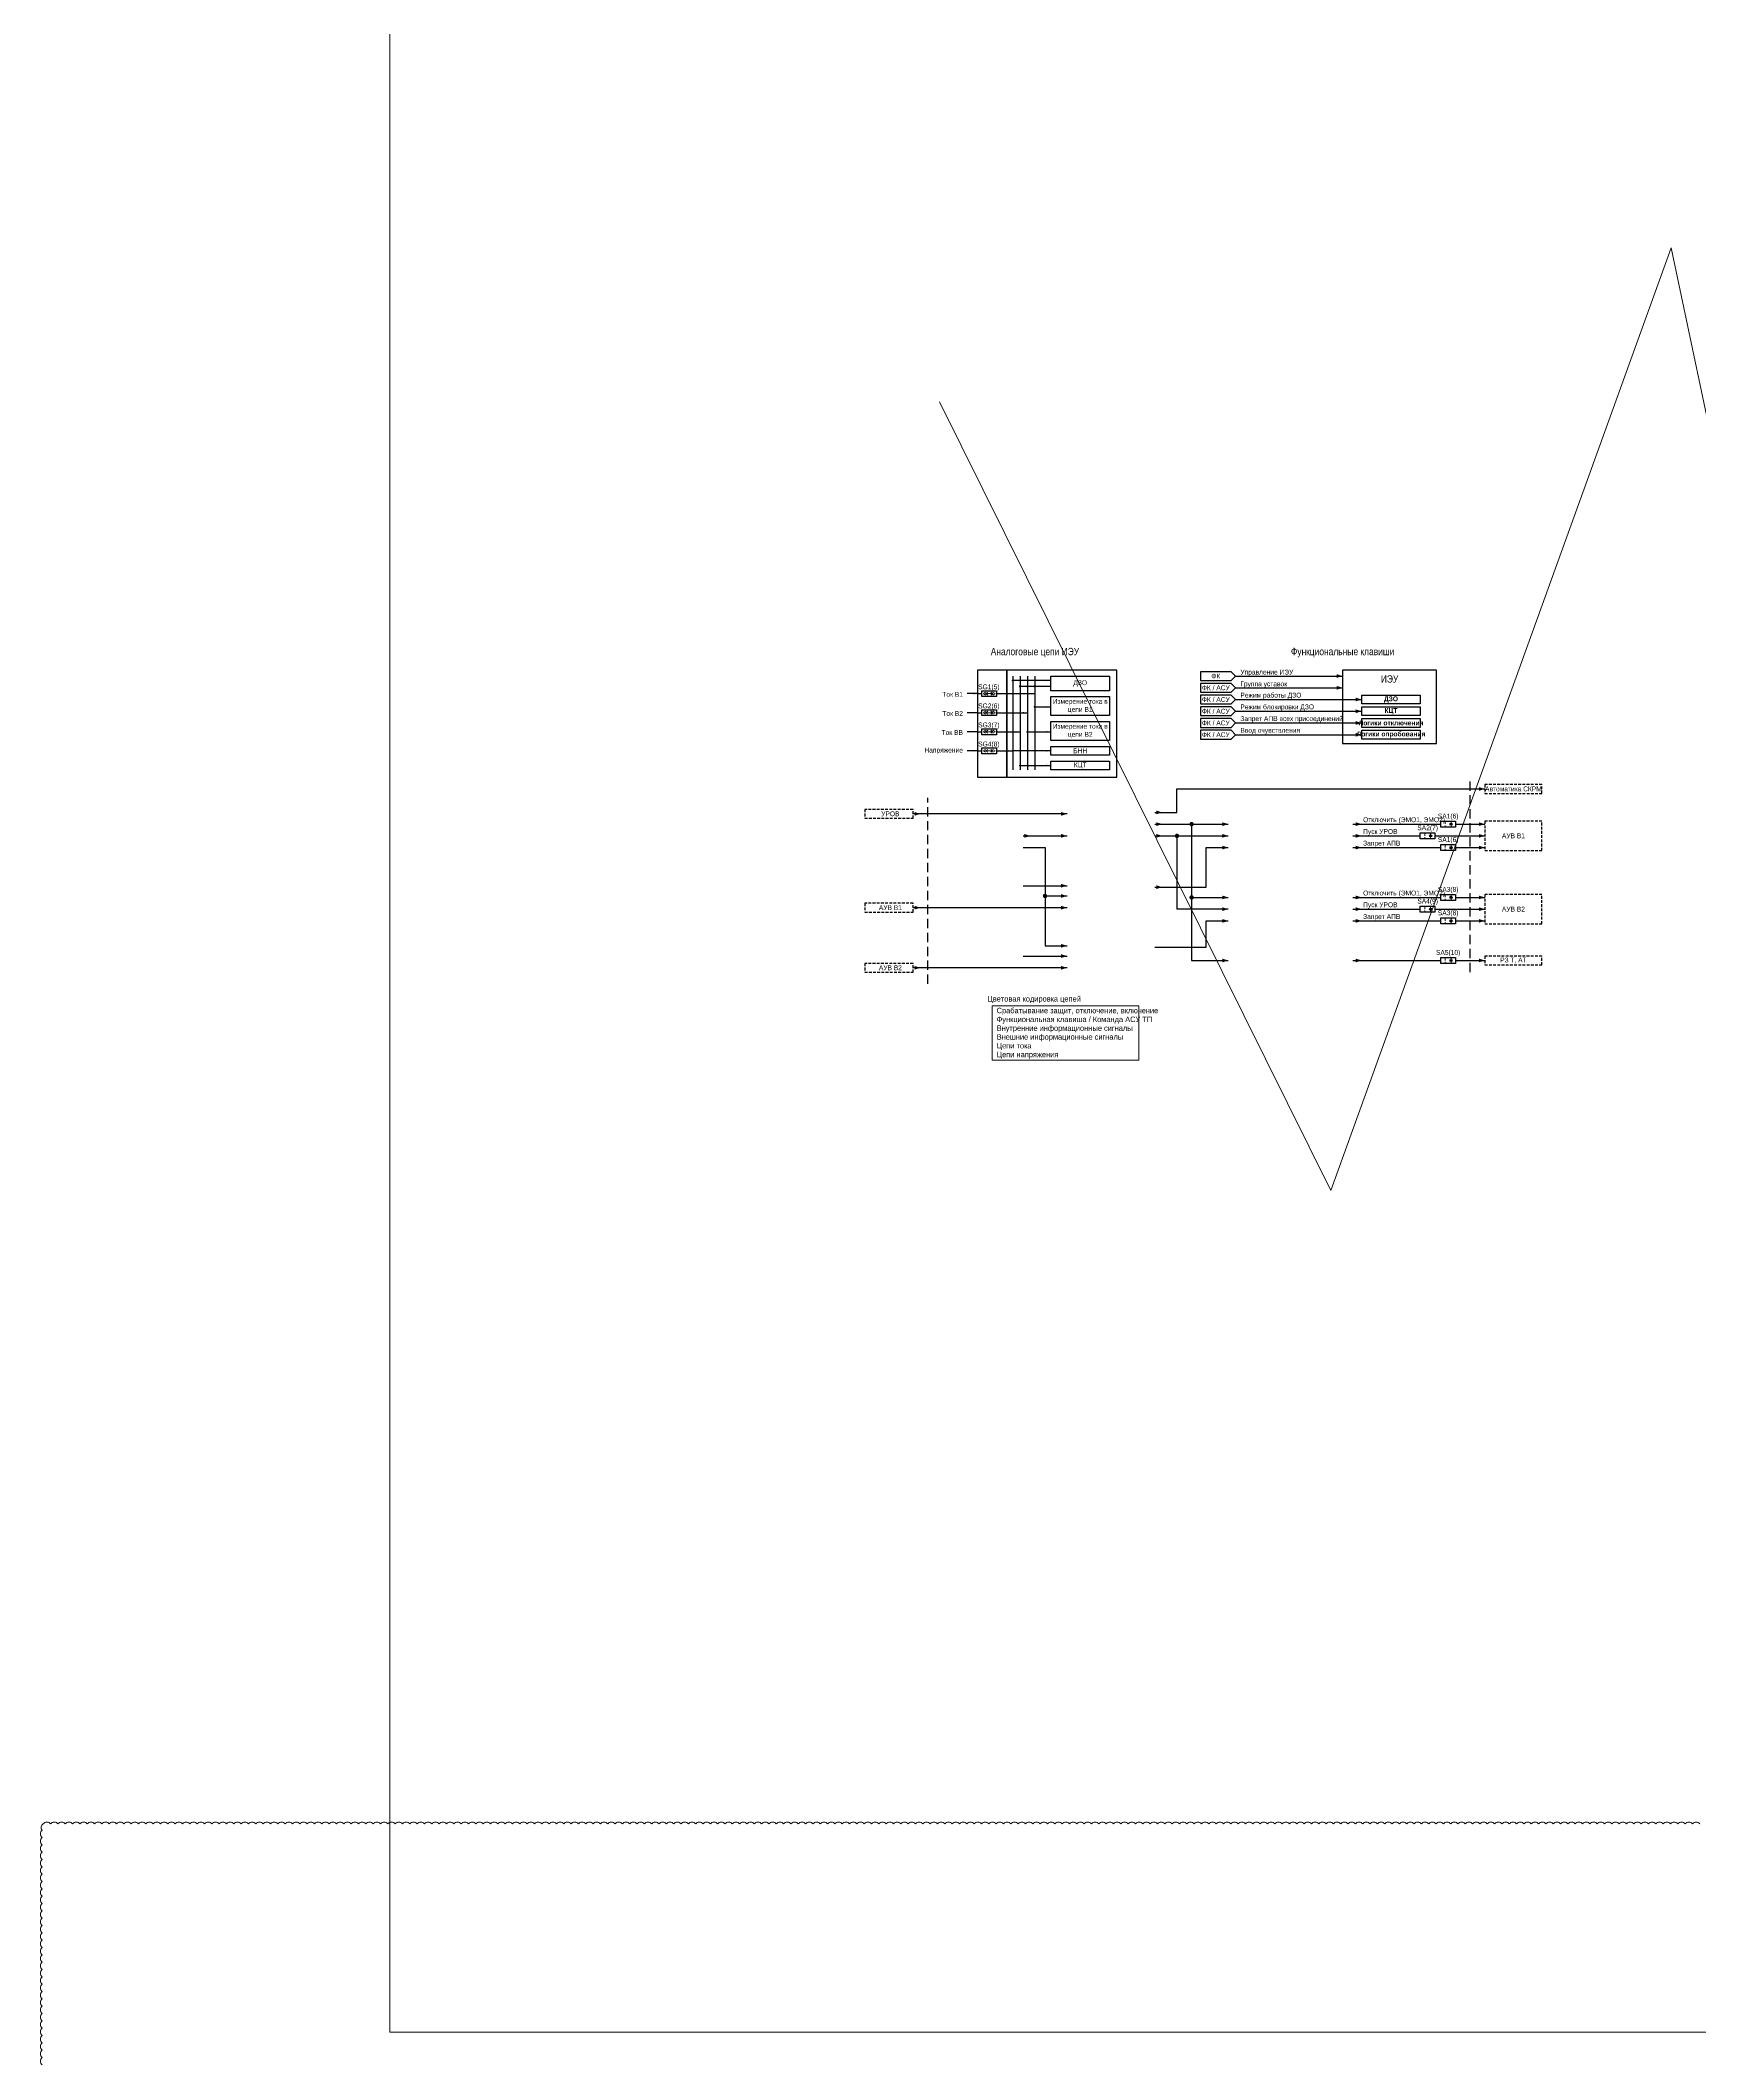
# Model space of a CAD drawing. Header units: millimetres. Extents: x 39198 to 51235, y 3901 to 12197.
# Drawn here: x 40373 to 41505, y 5273 to 6651 of the extents above; entities that cross this region are included whole.
import ezdxf
from ezdxf.enums import TextEntityAlignment as Align

# ---------------------------------------------------------------- set-up
doc = ezdxf.new("R2010")
doc.units = ezdxf.units.MM
doc.linetypes.add('штриховая2', pattern=[9.525, 6.35, -3.175])
doc.layers.add('Непечатный', color=253, linetype='Continuous', lineweight=0, plot=False)
for name, color, linetype, lineweight in [('Основная', 7, 'Continuous', 30), ('Отключение_включение', 1, 'Continuous', 30), ('Тонкая', 7, 'Continuous', 5), ('Цепи внешние', 84, 'Continuous', 30), ('Цепи внутренние', 5, 'Continuous', 30), ('Цепи ТН', 200, 'Continuous', 30), ('Цепи ТТ', 23, 'Continuous', 30), ('Цепь - ФК и АСУ', 132, 'Continuous', 30), ('Штриховая', 7, 'штриховая2', 20)]:
    doc.layers.add(name, color=color, linetype=linetype, lineweight=lineweight)
doc.styles.add('Narrow', font='ARIALN.TTF')

# ---------------------------------------------------------------- blocks, each defined once
blk = doc.blocks.new('Point')
at = {"layer": 'Основная', "color": 0, "const_width": 1.5}
blk.add_lwpolyline([(-0.75, 0, 1), (0.75, 0, 1)], format="xyb", close=True, dxfattribs=at)

msp = doc.modelspace()

# ---------------------------------------------------------------- hatches: boundary and pattern name
at = {"layer": 'Тонкая', "lineweight": 25, "ltscale": 0.25}
h = msp.add_hatch(color=256, dxfattribs=at)
edge = h.paths.add_edge_path()
edge.add_arc((41335, 6116), 0.75, 0, 360)
h = msp.add_hatch(color=256, dxfattribs=at)
edge = h.paths.add_edge_path()
edge.add_arc((41321, 6108), 0.75, 0, 360)
h = msp.add_hatch(color=256, dxfattribs=at)
edge = h.paths.add_edge_path()
edge.add_arc((41335, 6100), 0.75, 0, 360)
h = msp.add_hatch(color=256, dxfattribs=at)
edge = h.paths.add_edge_path()
edge.add_arc((41335, 6066), 0.75, 0, 360)
h = msp.add_hatch(color=256, dxfattribs=at)
edge = h.paths.add_edge_path()
edge.add_arc((41321, 6058), 0.75, 0, 360)
h = msp.add_hatch(color=256, dxfattribs=at)
edge = h.paths.add_edge_path()
edge.add_arc((41335, 6050), 0.75, 0, 360)
h = msp.add_hatch(color=256, dxfattribs=at)
edge = h.paths.add_edge_path()
edge.add_arc((41335, 6023), 0.75, 0, 360)

# ---------------------------------------------------------------- linework, layer by layer
at = {"layer": 'Непечатный', "color": 1}
msp.add_lwpolyline([(41504.7, 5434, 0.520567), (41499.7, 5434, 0.520567), (41494.7, 5434, 0.520567), (41489.7, 5434, 0.520567), (41484.7, 5434, 0.520567), (41479.7, 5434, 0.520567), (41474.7, 5434, 0.520567), (41469.7, 5434, 0.520567), (41464.7, 5434, 0.520567), (41459.7, 5434, 0.520567), (41454.7, 5434, 0.520567), (41449.7, 5434, 0.520567), (41444.7, 5434, 0.520567), (41439.7, 5434, 0.520567), (41434.7, 5434, 0.520567), (41429.7, 5434, 0.520567), (41424.7, 5434, 0.520567), (41419.7, 5434, 0.520567), (41414.7, 5434, 0.520567), (41409.7, 5434, 0.520567), (41404.7, 5434, 0.520567), (41399.7, 5434, 0.520567), (41394.7, 5434, 0.520567), (41389.7, 5434, 0.520567), (41384.7, 5434, 0.520567), (41379.7, 5434, 0.520567), (41374.7, 5434, 0.520567), (41369.7, 5434, 0.520567), (41364.7, 5434, 0.520567), (41359.7, 5434, 0.520567), (41354.7, 5434, 0.520567), (41349.7, 5434, 0.520567), (41344.7, 5434, 0.520567), (41339.7, 5434, 0.520567), (41334.7, 5434, 0.520567), (41329.7, 5434, 0.520567), (41324.7, 5434, 0.520567), (41319.7, 5434, 0.520567), (41314.7, 5434, 0.520567), (41309.7, 5434, 0.520567), (41304.7, 5434, 0.520567), (41299.7, 5434, 0.520567), (41294.7, 5434, 0.520567), (41289.7, 5434, 0.520567), (41284.7, 5434, 0.520567), (41279.7, 5434, 0.520567), (41274.7, 5434, 0.520567), (41269.7, 5434, 0.520567), (41264.7, 5434, 0.520567), (41259.7, 5434, 0.520567), (41254.7, 5434, 0.520567), (41249.7, 5434, 0.520567), (41244.7, 5434, 0.520567), (41239.7, 5434, 0.520567), (41234.7, 5434, 0.520567), (41229.7, 5434, 0.520567), (41224.7, 5434, 0.520567), (41219.7, 5434, 0.520567), (41214.7, 5434, 0.520567), (41209.7, 5434, 0.520567), (41204.7, 5434, 0.520567), (41199.7, 5434, 0.520567), (41194.7, 5434, 0.520567), (41189.7, 5434, 0.520567), (41184.7, 5434, 0.520567), (41179.7, 5434, 0.520567), (41174.7, 5434, 0.520567), (41169.7, 5434, 0.520567), (41164.7, 5434, 0.520567), (41159.7, 5434, 0.520567), (41154.7, 5434, 0.520567), (41149.7, 5434, 0.520567), (41144.7, 5434, 0.520567), (41139.7, 5434, 0.520567), (41134.7, 5434, 0.520567), (41129.7, 5434, 0.520567), (41124.7, 5434, 0.520567), (41119.7, 5434, 0.520567), (41114.7, 5434, 0.520567), (41109.7, 5434, 0.520567), (41104.7, 5434, 0.520567), (41099.7, 5434, 0.520567), (41094.7, 5434, 0.520567), (41089.7, 5434, 0.520567), (41084.7, 5434, 0.520567), (41079.7, 5434, 0.520567), (41074.7, 5434, 0.520567), (41069.7, 5434, 0.520567), (41064.7, 5434, 0.520567), (41059.7, 5434, 0.520567), (41054.7, 5434, 0.520567), (41049.7, 5434, 0.520567), (41044.7, 5434, 0.520567), (41039.7, 5434, 0.520567), (41034.7, 5434, 0.520567), (41029.7, 5434, 0.520567), (41024.7, 5434, 0.520567), (41019.7, 5434, 0.520567), (41014.7, 5434, 0.520567), (41009.7, 5434, 0.520567), (41004.7, 5434, 0.520567), (40999.7, 5434, 0.520567), (40994.7, 5434, 0.520567), (40989.7, 5434, 0.520567), (40984.7, 5434, 0.520567), (40979.7, 5434, 0.520567), (40974.7, 5434, 0.520567), (40969.7, 5434, 0.520567), (40964.7, 5434, 0.520567), (40959.7, 5434, 0.520567), (40954.7, 5434, 0.520567), (40949.7, 5434, 0.520567), (40944.7, 5434, 0.520567), (40939.7, 5434, 0.520567), (40934.7, 5434, 0.520567), (40929.7, 5434, 0.520567), (40924.7, 5434, 0.520567), (40919.7, 5434, 0.520567), (40914.7, 5434, 0.520567), (40909.7, 5434, 0.520567), (40904.7, 5434, 0.520567), (40899.7, 5434, 0.520567), (40894.7, 5434, 0.520567), (40889.7, 5434, 0.520567), (40884.7, 5434, 0.520567), (40879.7, 5434, 0.520567), (40874.7, 5434, 0.520567), (40869.7, 5434, 0.520567), (40864.7, 5434, 0.520567), (40859.7, 5434, 0.520567), (40854.7, 5434, 0.520567), (40849.7, 5434, 0.520567), (40844.7, 5434, 0.520567), (40839.7, 5434, 0.520567), (40834.7, 5434, 0.520567), (40829.7, 5434, 0.520567), (40824.7, 5434, 0.520567), (40819.7, 5434, 0.520567), (40814.7, 5434, 0.520567), (40809.7, 5434, 0.520567), (40804.7, 5434, 0.520567), (40799.7, 5434, 0.520567), (40794.7, 5434, 0.520567), (40789.7, 5434, 0.520567), (40784.7, 5434, 0.520567), (40779.7, 5434, 0.520567), (40774.7, 5434, 0.520567), (40769.7, 5434, 0.520567), (40764.7, 5434, 0.520567), (40759.7, 5434, 0.520567), (40754.7, 5434, 0.520567), (40749.7, 5434, 0.520567), (40744.7, 5434, 0.520567), (40739.7, 5434, 0.520567), (40734.7, 5434, 0.520567), (40729.7, 5434, 0.520567), (40724.7, 5434, 0.520567), (40719.7, 5434, 0.520567), (40714.7, 5434, 0.520567), (40709.7, 5434, 0.520567), (40704.7, 5434, 0.520567), (40699.7, 5434, 0.520567), (40694.7, 5434, 0.520567), (40689.7, 5434, 0.520567), (40684.7, 5434, 0.520567), (40679.7, 5434, 0.520567), (40674.7, 5434, 0.520567), (40669.7, 5434, 0.520567), (40664.7, 5434, 0.520567), (40659.7, 5434, 0.520567), (40654.7, 5434, 0.520567), (40649.7, 5434, 0.520567), (40644.7, 5434, 0.520567), (40639.7, 5434, 0.520567), (40634.7, 5434, 0.520567), (40629.7, 5434, 0.520567), (40624.7, 5434, 0.520567), (40619.7, 5434, 0.520567), (40614.7, 5434, 0.520567), (40609.7, 5434, 0.520567), (40604.7, 5434, 0.520567), (40599.7, 5434, 0.520567), (40594.7, 5434, 0.520567), (40589.7, 5434, 0.520567), (40584.7, 5434, 0.520567), (40579.7, 5434, 0.520567), (40574.7, 5434, 0.520567), (40569.7, 5434, 0.520567), (40564.7, 5434, 0.520567), (40559.7, 5434, 0.520567), (40554.7, 5434, 0.520567), (40549.7, 5434, 0.520567), (40544.7, 5434, 0.520567), (40539.7, 5434, 0.520567), (40534.7, 5434, 0.520567), (40529.7, 5434, 0.520567), (40524.7, 5434, 0.520567), (40519.7, 5434, 0.520567), (40514.7, 5434, 0.520567), (40509.7, 5434, 0.520567), (40504.7, 5434, 0.520567), (40499.7, 5434, 0.520567), (40494.7, 5434, 0.520567), (40489.7, 5434, 0.520567), (40484.7, 5434, 0.520567), (40479.7, 5434, 0.520567), (40474.7, 5434, 0.520567), (40469.7, 5434, 0.520567), (40464.7, 5434, 0.520567), (40459.7, 5434, 0.520567), (40454.7, 5434, 0.520567), (40449.7, 5434, 0.520567), (40444.7, 5434, 0.520567), (40439.7, 5434, 0.520567), (40434.7, 5434, 0.520567), (40429.7, 5434, 0.520567), (40424.7, 5434, 0.520567), (40419.7, 5434, 0.520567), (40414.7, 5434, 0.520567), (40409.7, 5434, 0.520567), (40404.7, 5434, 0.520567), (40399.7, 5434, 0.520567), (40394.7, 5434, 0.520567), (40389.7, 5434, 0.520567), (40384.7, 5434, 0.520567), (40379.7, 5434, 0.520567), (40374.7, 5434, 0.520567), (40374, 5429.7, 0.520567), (40374, 5424.7, 0.520567), (40374, 5419.7, 0.520567), (40374, 5414.7, 0.520567), (40374, 5409.7, 0.520567), (40374, 5404.7, 0.520567), (40374, 5399.7, 0.520567), (40374, 5394.7, 0.520567), (40374, 5389.7, 0.520567), (40374, 5384.7, 0.520567), (40374, 5379.7, 0.520567), (40374, 5374.7, 0.520567), (40374, 5369.7, 0.520567), (40374, 5364.7, 0.520567), (40374, 5359.7, 0.520567), (40374, 5354.7, 0.520567), (40374, 5349.7, 0.520567), (40374, 5344.7, 0.520567), (40374, 5339.7, 0.520567), (40374, 5334.7, 0.520567), (40374, 5329.7, 0.520567), (40374, 5324.7, 0.520567), (40374, 5319.7, 0.520567), (40374, 5314.7, 0.520567), (40374, 5309.7, 0.520567), (40374, 5304.7, 0.520567), (40374, 5299.7, 0.520567), (40374, 5294.7, 0.520567), (40374, 5289.7, 0.520567), (40374, 5284.7, 0.520567), (40374, 5279.7, 0.520567), (40374, 5274.7, 0.520567), (40374, 5269.7, 0.520567)], format="xyb", dxfattribs=at)
at = {"layer": 'Основная'}
for points in [[(41032, 6221), (41012, 6221), (41012, 6148), (41032, 6148)], [(41107, 6221), (41032, 6221), (41032, 6148), (41107, 6148)], [(41062, 6217), (41102, 6217), (41102, 6207), (41062, 6207)], [(41015, 6207), (41025, 6207), (41025, 6203), (41015, 6203)], [(41062, 6203), (41102, 6203), (41102, 6190), (41062, 6190)], [(41274, 6204), (41314, 6204), (41314, 6198), (41274, 6198)], [(41015, 6194), (41025, 6194), (41025, 6190), (41015, 6190)], [(41062, 6186), (41102, 6186), (41102, 6173), (41062, 6173)], [(41274, 6196), (41314, 6196), (41314, 6190), (41274, 6190)], [(41274, 6188), (41314, 6188), (41314, 6182), (41274, 6182)], [(41015, 6181), (41025, 6181), (41025, 6177), (41015, 6177)], [(41274, 6180), (41314, 6180), (41314, 6174), (41274, 6174)], [(41015, 6168), (41025, 6168), (41025, 6164), (41015, 6164)], [(41062, 6169), (41102, 6169), (41102, 6163), (41062, 6163)], [(41062, 6159), (41102, 6159), (41102, 6153), (41062, 6153)], [(41328, 6118), (41338, 6118), (41338, 6114), (41328, 6114)], [(41314, 6110), (41324, 6110), (41324, 6106), (41314, 6106)], [(41328, 6102), (41338, 6102), (41338, 6098), (41328, 6098)], [(41328, 6068), (41338, 6068), (41338, 6064), (41328, 6064)], [(41314, 6060), (41324, 6060), (41324, 6056), (41314, 6056)], [(41328, 6052), (41338, 6052), (41338, 6048), (41328, 6048)], [(41328, 6025), (41338, 6025), (41338, 6021), (41328, 6021)]]:
    msp.add_lwpolyline(points, close=True, dxfattribs=at)
at = {"layer": 'Основная', "ltscale": 0.3}
msp.add_lwpolyline([(41261, 6171), (41325, 6171), (41325, 6221), (41261, 6221)], close=True, dxfattribs=at)
at = {"layer": 'Отключение_включение'}
for p, q in [((41133, 6116), (41183, 6116)), ((41268, 6116), (41328, 6116)), ((41338, 6116), (41358, 6116)), ((41043, 6108), (41073, 6108)), ((41133, 6073), (41168, 6073)), ((41268, 6066), (41328, 6066)), ((41338, 6066), (41358, 6066)), ((41133, 6032), (41168, 6032)), ((41268, 6023), (41328, 6023)), ((41338, 6023), (41358, 6023))]:
    msp.add_line(p, q, dxfattribs=at)
for points in [[(40973, 6123, 0, 2.5, 0), (40969, 6123, 0, 0, 0)], [(41073, 6123, 0, 2.5, 0), (41069, 6123, 0, 0, 0)], [(41138, 6116, 0, 2.5, 0), (41134, 6116, 0, 0, 0)], [(41183, 6116, 0, 2.5, 0), (41179, 6116, 0, 0, 0)], [(41274, 6116, 0, 2.5, 0), (41270, 6116, 0, 0, 0)], [(41358, 6116, 0, 2.5, 0), (41354, 6116, 0, 0, 0)], [(41048, 6108, 0, 2.5, 0), (41044, 6108, 0, 0, 0)], [(41073, 6108, 0, 2.5, 0), (41069, 6108, 0, 0, 0)], [(41183, 6100, 0, 2.5, 0), (41179, 6100, 0, 0, 0)], [(41138, 6073, 0, 2.5, 0), (41134, 6073, 0, 0, 0)], [(41183, 6066, 0, 2.5, 0), (41179, 6066, 0, 0, 0)], [(41274, 6066, 0, 2.5, 0), (41270, 6066, 0, 0, 0)], [(41358, 6066, 0, 2.5, 0), (41354, 6066, 0, 0, 0)], [(41183, 6050, 0, 2.5, 0), (41179, 6050, 0, 0, 0)], [(41183, 6023, 0, 2.5, 0), (41179, 6023, 0, 0, 0)], [(41274, 6023, 0, 2.5, 0), (41270, 6023, 0, 0, 0)], [(41358, 6023, 0, 2.5, 0), (41354, 6023, 0, 0, 0)]]:
    msp.add_lwpolyline(points, format="xyseb", dxfattribs=at)
for points in [[(41073, 6123), (40968, 6123)], [(41158, 6116), (41158, 6023)], [(41168, 6073), (41168, 6100)], [(41168, 6100), (41183, 6100)], [(41158, 6066), (41183, 6066)], [(41168, 6032), (41168, 6050)], [(41168, 6050), (41183, 6050)], [(41158, 6023), (41183, 6023)]]:
    msp.add_lwpolyline(points, dxfattribs=at)
at = {"layer": 'Тонкая', "ltscale": 0.25}
for p, q in [((41016, 6205), (41017.5, 6206)), ((41017.5, 6204), (41016, 6205)), ((41017.5, 6205), (41019, 6206)), ((41019, 6204), (41017.5, 6205)), ((41022.5, 6205), (41021, 6206)), ((41021, 6204), (41022.5, 6205)), ((41024, 6205), (41022.5, 6206)), ((41022.5, 6204), (41024, 6205)), ((41016, 6192), (41017.5, 6193)), ((41017.5, 6191), (41016, 6192)), ((41017.5, 6192), (41019, 6193)), ((41019, 6191), (41017.5, 6192)), ((41022.5, 6192), (41021, 6193)), ((41021, 6191), (41022.5, 6192)), ((41024, 6192), (41022.5, 6193)), ((41022.5, 6191), (41024, 6192)), ((41016, 6179), (41017.5, 6180)), ((41017.5, 6178), (41016, 6179)), ((41017.5, 6179), (41019, 6180)), ((41019, 6178), (41017.5, 6179)), ((41022.5, 6179), (41021, 6180)), ((41021, 6178), (41022.5, 6179)), ((41024, 6179), (41022.5, 6180)), ((41022.5, 6178), (41024, 6179)), ((41016, 6166), (41017.5, 6167)), ((41017.5, 6165), (41016, 6166)), ((41017.5, 6166), (41019, 6167)), ((41019, 6165), (41017.5, 6166)), ((41022.5, 6166), (41021, 6167)), ((41021, 6165), (41022.5, 6166)), ((41024, 6166), (41022.5, 6167)), ((41022.5, 6165), (41024, 6166))]:
    msp.add_line(p, q, dxfattribs=at)
at = {"layer": 'Тонкая'}
for p, q in [((41022.5, 6205), (41017.5, 6205)), ((41022.5, 6192), (41017.5, 6192)), ((41022.5, 6179), (41017.5, 6179)), ((41022.5, 6166), (41017.5, 6166))]:
    msp.add_line(p, q, dxfattribs=at)
at = {"layer": 'Тонкая', "color": 2}
msp.add_lwpolyline([(51235, 6992), (40611, 6992), (40611, 5292), (51235, 5292)], close=True, dxfattribs=at)
at = {"layer": 'Тонкая'}
msp.add_lwpolyline([(40986, 6404), (41253, 5866), (41485, 6509), (41669, 5638), (42045, 6462), (42327, 5671), (42721, 6408), (42501, 5392), (43021, 5790), (42805, 5414)], dxfattribs=at)
at = {"layer": 'Тонкая', "ltscale": 0.3}
msp.add_lwpolyline([(41022, 5992), (41122, 5992), (41122, 5955), (41022, 5955)], close=True, dxfattribs=at)
at = {"layer": 'Тонкая', "lineweight": 25, "ltscale": 0.25}
for centre in [(41335, 6116), (41321, 6108), (41335, 6100), (41335, 6066), (41321, 6058), (41335, 6050), (41335, 6023)]:
    msp.add_circle(centre, 0.75, dxfattribs=at)
at = {"layer": 'Цепи внешние', "ltscale": 0.3}
for p, q in [((41268, 6108), (41314, 6108)), ((41324, 6108), (41358, 6108)), ((41268, 6100), (41328, 6100)), ((41338, 6100), (41358, 6100)), ((41268, 6058), (41314, 6058)), ((41268, 6050), (41328, 6050)), ((41324, 6058), (41358, 6058)), ((41338, 6050), (41358, 6050))]:
    msp.add_line(p, q, dxfattribs=at)
at = {"layer": 'Цепи внешние'}
for points in [[(41148, 6124), (41148, 6140)], [(41148, 6140), (41358, 6140)], [(41133, 6124), (41148, 6124)]]:
    msp.add_lwpolyline(points, dxfattribs=at)
msp.add_lwpolyline([(41358, 6140, 0, 2.5, 0), (41354, 6140, 0, 0, 0)], format="xyseb", dxfattribs=at)
at = {"layer": 'Цепи внешние', "linetype": 'штриховая2', "ltscale": 0.3}
for points in [[(41397, 6143), (41358, 6143), (41358, 6137), (41397, 6137)], [(40968, 6126), (40935, 6126), (40935, 6120), (40968, 6120)], [(41397, 6118), (41358, 6118), (41358, 6098), (41397, 6098)], [(40968, 6062), (40935, 6062), (40935, 6056), (40968, 6056)], [(41397, 6068), (41358, 6068), (41358, 6048), (41397, 6048)], [(40968, 6021), (40935, 6021), (40935, 6015), (40968, 6015)], [(41397, 6026), (41358, 6026), (41358, 6020), (41397, 6020)]]:
    msp.add_lwpolyline(points, close=True, dxfattribs=at)
at = {"layer": 'Цепи внешние', "ltscale": 0.3}
for points in [[(41138, 6124, 0, 2.5, 0), (41134, 6124, 0, 0, 0)], [(41274, 6108, 0, 2.5, 0), (41270, 6108, 0, 0, 0)], [(41358, 6108, 0, 2.5, 0), (41354, 6108, 0, 0, 0)], [(41274, 6100, 0, 2.5, 0), (41270, 6100, 0, 0, 0)], [(41358, 6100, 0, 2.5, 0), (41354, 6100, 0, 0, 0)], [(40973, 6059, 0, 2.5, 0), (40969, 6059, 0, 0, 0)], [(41073, 6059, 0, 2.5, 0), (41069, 6059, 0, 0, 0)], [(41274, 6058, 0, 2.5, 0), (41270, 6058, 0, 0, 0)], [(41274, 6050, 0, 2.5, 0), (41270, 6050, 0, 0, 0)], [(41358, 6058, 0, 2.5, 0), (41354, 6058, 0, 0, 0)], [(41358, 6050, 0, 2.5, 0), (41354, 6050, 0, 0, 0)], [(40973, 6018, 0, 2.5, 0), (40969, 6018, 0, 0, 0)], [(41073, 6018, 0, 2.5, 0), (41069, 6018, 0, 0, 0)]]:
    msp.add_lwpolyline(points, format="xyseb", dxfattribs=at)
for points in [[(41073, 6059), (40968, 6059)], [(41073, 6018), (40968, 6018)]]:
    msp.add_lwpolyline(points, dxfattribs=at)
at = {"layer": 'Цепи внутренние'}
msp.add_line((41133, 6108), (41183, 6108), dxfattribs=at)
at = {"layer": 'Цепи внутренние', "ltscale": 0.3}
for p, q in [((41043, 6100), (41058, 6100)), ((41058, 6100), (41058, 6033)), ((41043, 6074), (41073, 6074)), ((41058, 6067), (41073, 6067)), ((41058, 6033), (41073, 6033)), ((41043, 6026), (41073, 6026))]:
    msp.add_line(p, q, dxfattribs=at)
at = {"layer": 'Цепи внутренние', "linetype": 'штриховая2'}
for points in [[(41348, 6015), (41348, 6146)], [(40978, 6007), (40978, 6134)]]:
    msp.add_lwpolyline(points, dxfattribs=at)
at = {"layer": 'Цепи внутренние'}
for points in [[(41138, 6108, 0, 2.5, 0), (41134, 6108, 0, 0, 0)], [(41183, 6108, 0, 2.5, 0), (41179, 6108, 0, 0, 0)], [(41183, 6058, 0, 2.5, 0), (41179, 6058, 0, 0, 0)]]:
    msp.add_lwpolyline(points, format="xyseb", dxfattribs=at)
for points in [[(41148, 6108), (41148, 6058)], [(41183, 6058), (41148, 6058)]]:
    msp.add_lwpolyline(points, dxfattribs=at)
at = {"layer": 'Цепи внутренние', "ltscale": 0.3}
for points in [[(41073, 6074, 0, 2.5, 0), (41069, 6074, 0, 0, 0)], [(41073, 6067, 0, 2.5, 0), (41069, 6067, 0, 0, 0)], [(41073, 6033, 0, 2.5, 0), (41069, 6033, 0, 0, 0)], [(41073, 6026, 0, 2.5, 0), (41069, 6026, 0, 0, 0)]]:
    msp.add_lwpolyline(points, format="xyseb", dxfattribs=at)
at = {"layer": 'Цепи ТН'}
for p, q in [((41062, 6214), (41036, 6214)), ((41025, 6166), (41036, 6166)), ((41062, 6166), (41036, 6166))]:
    msp.add_line(p, q, dxfattribs=at)
for points in [[(41036, 6217), (41036, 6153)], [(41012, 6166), (41005, 6166)], [(41012, 6166), (41015, 6166)]]:
    msp.add_lwpolyline(points, dxfattribs=at)
for points in [[(41062, 6214, 0, 1, 0), (41059, 6214, 0, 0, 0)], [(41012, 6166, 0, 1, 0), (41009, 6166, 0, 0, 0)], [(41036, 6166, 0, 1, 0), (41033, 6166, 0, 0, 0)], [(41062, 6166, 0, 1, 0), (41059, 6166, 0, 0, 0)]]:
    msp.add_lwpolyline(points, format="xyseb", dxfattribs=at)
at = {"layer": 'Цепи ТТ', "ltscale": 0.3}
msp.add_line((41025, 6192), (41046, 6192), dxfattribs=at)
at = {"layer": 'Цепи ТТ'}
msp.add_lwpolyline([(41041, 6217), (41041, 6153)], dxfattribs=at)
at = {"layer": 'Цепи ТТ', "ltscale": 0.3}
for points in [[(41046, 6217), (41046, 6153)], [(41051, 6217), (41051, 6153)], [(41012, 6205), (41005, 6205)], [(41012, 6205), (41015, 6205)], [(41025, 6205), (41051, 6205)], [(41041, 6210), (41062, 6210)], [(41012, 6192), (41005, 6192)], [(41012, 6192), (41015, 6192)], [(41051, 6196), (41062, 6196)], [(41012, 6179), (41005, 6179)], [(41012, 6179), (41015, 6179)], [(41025, 6179), (41041, 6179)], [(41046, 6179), (41062, 6179)], [(41041, 6156), (41062, 6156)]]:
    msp.add_lwpolyline(points, dxfattribs=at)
at = {"layer": 'Цепи ТТ'}
for points in [[(41012, 6205, 0, 1, 0), (41009, 6205, 0, 0, 0)], [(41051, 6205, 0, 1, 0), (41048, 6205, 0, 0, 0)], [(41062, 6210, 0, 1, 0), (41059, 6210, 0, 0, 0)], [(41012, 6192, 0, 1, 0), (41009, 6192, 0, 0, 0)], [(41046, 6192, 0, 1, 0), (41043, 6192, 0, 0, 0)], [(41062, 6196, 0, 1, 0), (41059, 6196, 0, 0, 0)], [(41012, 6179, 0, 1, 0), (41009, 6179, 0, 0, 0)], [(41041, 6179, 0, 1, 0), (41038, 6179, 0, 0, 0)], [(41062, 6179, 0, 1, 0), (41059, 6179, 0, 0, 0)], [(41062, 6156, 0, 1, 0), (41059, 6156, 0, 0, 0)]]:
    msp.add_lwpolyline(points, format="xyseb", dxfattribs=at)
at = {"layer": 'Цепь - ФК и АСУ', "ltscale": 0.3}
for points in [[(41188, 6217), (41185, 6220), (41164, 6220), (41164, 6214), (41185, 6214), (41188, 6217)], [(41188, 6209), (41185, 6212), (41164, 6212), (41164, 6206), (41185, 6206), (41188, 6209)], [(41188, 6201), (41185, 6204), (41164, 6204), (41164, 6198), (41185, 6198), (41188, 6201)], [(41188, 6193), (41185, 6196), (41164, 6196), (41164, 6190), (41185, 6190), (41188, 6193)], [(41188, 6185), (41185, 6188), (41164, 6188), (41164, 6182), (41185, 6182), (41188, 6185)], [(41188, 6177), (41185, 6180), (41164, 6180), (41164, 6174), (41185, 6174), (41188, 6177)]]:
    msp.add_lwpolyline(points, dxfattribs=at)
at = {"layer": 'Цепь - ФК и АСУ'}
for points in [[(41188, 6217), (41261, 6217)], [(41188, 6209), (41261, 6209)], [(41188, 6201), (41274, 6201), (41274, 6201), (41274, 6201)], [(41188, 6193), (41274, 6193), (41274, 6193), (41274, 6193)], [(41188, 6185), (41274, 6185), (41274, 6185), (41274, 6185)], [(41188, 6177), (41274, 6177), (41274, 6177), (41274, 6177)]]:
    msp.add_lwpolyline(points, dxfattribs=at)
at = {"layer": 'Цепь - ФК и АСУ', "ltscale": 0.3}
for points in [[(41261, 6217, 0, 2.5, 0), (41257, 6217, 0, 0, 0)], [(41261, 6209, 0, 2.5, 0), (41257, 6209, 0, 0, 0)], [(41274, 6201, 0, 2.5, 0), (41270, 6201, 0, 0, 0)], [(41274, 6193, 0, 2.5, 0), (41270, 6193, 0, 0, 0)], [(41274, 6185, 0, 2.5, 0), (41270, 6185, 0, 0, 0)], [(41274, 6177, 0, 2.5, 0), (41270, 6177, 0, 0, 0)]]:
    msp.add_lwpolyline(points, format="xyseb", dxfattribs=at)
at = {"layer": 'Штриховая', "ltscale": 0.3}
for p, q in [((41331, 6118), (41331, 6114)), ((41335, 6118), (41335, 6114)), ((41317, 6110), (41317, 6106)), ((41321, 6110), (41321, 6106)), ((41331, 6102), (41331, 6098)), ((41335, 6102), (41335, 6098)), ((41331, 6068), (41331, 6064)), ((41335, 6068), (41335, 6064)), ((41317, 6060), (41317, 6056)), ((41321, 6060), (41321, 6056)), ((41331, 6052), (41331, 6048)), ((41335, 6052), (41335, 6048)), ((41331, 6025), (41331, 6021)), ((41335, 6025), (41335, 6021))]:
    msp.add_line(p, q, dxfattribs=at)

# ---------------------------------------------------------------- block references
at = {"layer": 'Отключение_включение', "ltscale": 0.3}
for p in [(41158, 6116), (41158, 6066)]:
    msp.add_blockref('Point', p, dxfattribs=at)
at = {"layer": 'Цепи внутренние', "ltscale": 0.3}
for p in [(41148, 6108), (41058, 6067)]:
    msp.add_blockref('Point', p, dxfattribs=at)
at = {"layer": 'Цепи ТН', "xscale": 0.5, "yscale": 0.5, "zscale": 0.5}
for p in [(41036, 6214), (41036, 6166)]:
    msp.add_blockref('Point', p, dxfattribs=at)
at = {"layer": 'Цепи ТТ', "xscale": 0.5, "yscale": 0.5, "zscale": 0.5}
for p in [(41041, 6210), (41046, 6210), (41051, 6210), (41051, 6196), (41046, 6179), (41041, 6156), (41046, 6156), (41051, 6156)]:
    msp.add_blockref('Point', p, dxfattribs=at)

# ---------------------------------------------------------------- texts
at = {"layer": 'Основная', "style": 'Narrow'}
for s, height, p in [('SG1(5)', 3.3, (41019.7, 6208)), ('SG2(6)', 3.3, (41019.7, 6195)), ('SG3(7)', 3.3, (41019.7, 6182)), ('SG4(8)', 3.3, (41019.7, 6169)), ('Цветовая кодировка цепей', 3.7, (41050.5, 5995))]:
    msp.add_text(s, height=height, dxfattribs=at).set_placement(p, align=Align.CENTER)
for s, insert, char_height, width, attachment_point in [('Аналоговые цепи ИЭУ', (41051.1, 6233), 5, 144.115, 5), ('Функциональные клавиши', (41261, 6233), 5, 188.231, 5), ('ДЗО', (41082, 6212), 3.3, 40, 5), ('ФК', (41174.5, 6217), 3.3, 21, 5), (' Управление ИЭУ', (41190, 6219.2), 3.3, 71.498, 4), (' Группа уставок', (41190, 6211.2), 3.3, 71, 4), ('ИЭУ', (41293, 6215), 5, 64, 5), ('Ток В1', (41002, 6204.5), 3.3, 77.842, 6), ('{\\C0;Измерение }тока в цепи В1', (41082, 6196.5), 3.3, 40, 5), ('ФК / АСУ', (41174.5, 6209), 3.3, 21, 5), ('ФК / АСУ', (41174.5, 6201), 3.3, 21, 5), (' Режим работы ДЗО', (41190, 6203.5), 3.3, 71.498, 4), ('{\\fArial Narrow|b1|i0|c204|p34;\\C0;ДЗО}', (41294, 6201), 3.3, 40, 5), ('Ток В2', (41002, 6191.5), 3.3, 77.842, 6), ('ФК / АСУ', (41174.5, 6193), 3.3, 21, 5), ('ФК / АСУ', (41174.5, 6185), 3.3, 21, 5), (' Запрет АПВ всех присоединений', (41190, 6187.5), 3.3, 71.498, 4), (' Режим блокировки ДЗО', (41190, 6195.5), 3.3, 99.31, 4), ('{\\fArial Narrow|b1|i0|c204|p34;\\C0;Логики отключения}', (41294, 6185), 3.3, 40, 5), ('{\\fArial Narrow|b1|i0|c204|p34;\\C0;КЦТ}', (41294, 6193), 3.3, 40, 5), ('Ток ВВ', (41002, 6178.5), 3.3, 77.842, 6), ('{\\C0;Измерение }тока в цепи В2', (41082, 6179.5), 3.3, 40, 5), ('ФК / АСУ', (41174.5, 6177), 3.3, 21, 5), (' Ввод очувствления', (41190, 6179.5), 3.3, 71.498, 4), ('{\\fArial Narrow|b1|i0|c204|p34;\\C0;Логики опробования}', (41294, 6177), 3.3, 40, 5), ('Напряжение', (41002, 6166), 3.3, 70.263, 6), ('БНН', (41082, 6166), 3.3, 40, 5), ('КЦТ', (41082, 6156), 3.3, 40, 5), ('Автоматика СКРМ', (41377.5, 6140), 3.3, 39, 5), ('УРОВ ', (40952.5, 6123), 3.3, 39.46, 5), ('{\\C0;Отключить }(ЭМО1, ЭМО{\\C0;2)}', (41275, 6118.5), 3.3, 71, 4), ('SA1(6)', (41333, 6121), 3.3, 39, 5), ('{\\C0;Запрет АПВ}', (41275, 6102.5), 3.3, 71, 4), ('{\\C0;Пуск УРОВ}', (41275, 6110.5), 3.3, 71, 4), ('SA2(7)', (41319, 6113), 3.3, 39, 5), ('SA1(6)', (41333, 6105), 3.3, 39, 5), ('АУВ В1', (41377.5, 6108), 3.3, 39, 5), ('АУВ В1', (40952.5, 6059), 3.3, 39.46, 5), ('{\\C0;Отключить }(ЭМО1, ЭМО{\\C0;2)}', (41275, 6068.5), 3.3, 69, 4), ('{\\C0;Пуск УРОВ}', (41275, 6060.5), 3.3, 71, 4), ('SA4(9)', (41319, 6063), 3.3, 39, 5), ('SA3(8)', (41333, 6071), 3.3, 39, 5), ('{\\C0;Запрет АПВ}', (41275, 6052.5), 3.3, 71, 4), ('SA3(8)', (41333, 6055), 3.3, 39, 5), ('АУВ В2', (41377.5, 6058), 3.3, 39, 5), ('АУВ В2', (40952.5, 6018), 3.3, 39.46, 5), ('SA5(10)', (41333, 6028), 3.3, 39, 5), ('РЗ Т, АТ', (41377.5, 6023), 3.3, 39, 5)]:
    msp.add_mtext(s, dxfattribs=dict(at, insert=insert, char_height=char_height, width=width, attachment_point=attachment_point))
at = {"layer": 'Отключение_включение', "style": 'Narrow'}
msp.add_text('Срабатывание защит, отключение, включение', height=3.7, dxfattribs=at).set_placement((41025, 5987))
at = {"layer": 'Цепи внешние', "style": 'Narrow'}
msp.add_text('Внешние информационные сигналы', height=3.7, dxfattribs=at).set_placement((41025, 5969))
at = {"layer": 'Цепи внутренние', "style": 'Narrow'}
msp.add_text('Внутренние информационные сигналы', height=3.7, dxfattribs=at).set_placement((41025, 5975))
at = {"layer": 'Цепи ТН', "style": 'Narrow'}
msp.add_text('Цепи напряжения', height=3.7, dxfattribs=at).set_placement((41025, 5957))
at = {"layer": 'Цепи ТТ', "style": 'Narrow'}
msp.add_text('Цепи тока', height=3.7, dxfattribs=at).set_placement((41025, 5963))
at = {"layer": 'Цепь - ФК и АСУ', "style": 'Narrow'}
msp.add_text('Функциональная клавиша / Команда АСУ ТП', height=3.7, dxfattribs=at).set_placement((41025, 5981))

doc.saveas('drawing.dxf')
